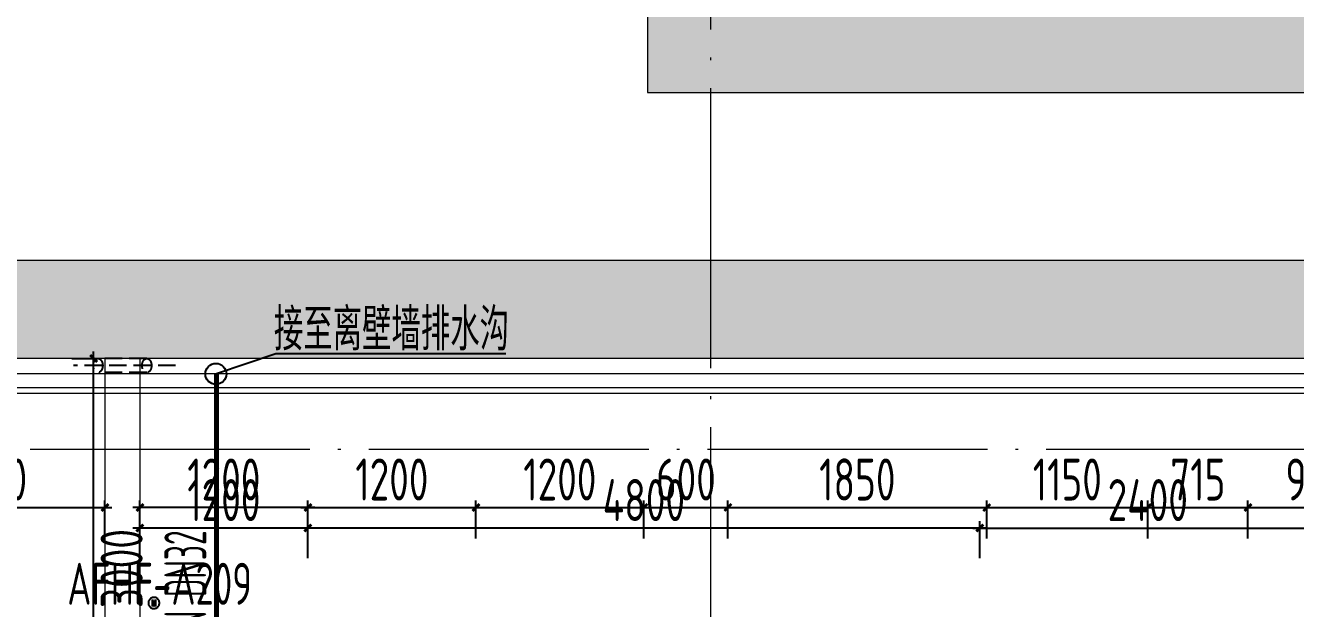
# Model space of a CAD drawing. Extents: x 4 to 13611208, y -605838 to 574722.
# Drawn here: x 13295504 to 13304578, y 203423 to 207589 of the extents above; entities that cross this region are included whole.
import ezdxf
from ezdxf.enums import TextEntityAlignment as Align

# ---------------------------------------------------------------- set-up
doc = ezdxf.new("R2010")
doc.units = 0
doc.header["$LTSCALE"] = 1000
doc.header["$MEASUREMENT"] = 0
doc.linetypes.add('DASH', pattern=[0.35, 0.25, -0.1])
doc.linetypes.add('DOTE', pattern=[2.4200000000000004, 2, -0.2, 0.02, -0.2])
for name, color, linetype in [('DUCT-K-P标注', 7, 'Continuous'), ('DUCT-K-S阀门', 7, 'Continuous'), ('VRV-标注', 7, 'Continuous'), ('VRV-管线', 70, 'Continuous')]:
    doc.layers.add(name, color=color, linetype=linetype)
doc.layers.add('建筑底图', color=8, linetype='Continuous', lineweight=13)
doc.layers.add('预埋管', color=8, linetype='Continuous', lineweight=5)
doc.styles.add('67', font='gbenor.shx', dxfattribs={"width": 0.7, "bigfont": 'hztxt.shx'})
doc.styles.add('du', font='gbenor.shx', dxfattribs={"width": 0.8, "bigfont": 'hztxt.shx'})
doc.dimstyles.new('67', dxfattribs={"dimscale": 100, "dimtxt": 3, "dimasz": 0.5, "dimexe": 0.5, "dimexo": 2, "dimgap": 0.5, "dimtad": 2, "dimdec": 0, "dimrnd": 5, "dimzin": 0, "dimdsep": 46, "dimtxsty": 'du', "dimblk": 'ARCHTICK', "dimcen": 0, "dimdle": 0.5, "dimclrd": 256, "dimclre": 256, "dimclrt": 256, "dimazin": 0, "dimtfac": 1, "dimtdec": 0, "dimtix": 1, "dimtmove": 2, "dimatfit": 3, "dimfxl": 100, "dimtolj": 1, "dimtzin": 0, "dimlwd": -1, "dimlwe": -1, "dimarcsym": 0})

# ---------------------------------------------------------------- blocks, each defined once
blk = doc.blocks.new('A$C00460B6A')
at = {"layer": '预埋管', "linetype": 'DASH', "lineweight": -3, "ltscale": 0.5}
for p, q in [((523.463043898344, 100.0014334181324), (174.7439385093749, 100.0014303093776)), ((523.463043898344, 100.0014334181324), (174.7439385093749, 100.0014303093776)), ((729.1189822256565, 50.00143341813236), (-0.006739586591720581, 50.00143030937761)), ((523.4630443789065, 0.00143341813236475), (174.7439389880747, 0.001430309377610683))]:
    blk.add_line(p, q, dxfattribs=at)
for centre in [(174.7439387496561, 50.00143030937761), (523.4630441386253, 50.00143341813236)]:
    blk.add_ellipse(centre, major_axis=(-2.429254217184632e-07, 49.99999999906868), ratio=0.6701911663388869, start_param=3.141592653510884, end_param=9.42477796069047, dxfattribs=at)
blk = doc.blocks.new('_ArchTick')
at = {"color": 0, "linetype": 'ByBlock', "const_width": 0.4}
blk.add_lwpolyline([(-0.5, -0.5), (0.5, 0.5)], dxfattribs=at)
blk = doc.blocks.new('*D449')
at = {"layer": 'DUCT-K-P标注', "transparency": 16777216}
for p, q in [((13296322.366205, 203924.4795059673), (13296322.366205, 204195.4401418667)), ((13297522.36620502, 203924.4795059657), (13297522.36620502, 204195.4401418667)), ((13297572.36620502, 204145.4401418667), (13296272.366205, 204145.4401418667))]:
    blk.add_line(p, q, dxfattribs=at)
at = {"layer": 'DUCT-K-P标注', "transparency": 16777216, "xscale": 50, "yscale": 50, "zscale": 50, "rotation": 180}
blk.add_blockref('_ArchTick', (13296322.366205, 204145.4401418667), dxfattribs=at)
at = {"layer": 'DUCT-K-P标注', "transparency": 16777216, "xscale": 50, "yscale": 50, "zscale": 50}
blk.add_blockref('_ArchTick', (13297522.36620502, 204145.4401418667), dxfattribs=at)
at = {"layer": 'DUCT-K-P标注', "transparency": 16777216, "insert": (13296922.36620501, 204345.4401418667), "char_height": 300, "attachment_point": 5, "style": 'du'}
blk.add_mtext('\\A1;1200', dxfattribs=at)
blk = doc.blocks.new('*D450')
at = {"layer": 'DUCT-K-P标注', "transparency": 16777216}
for p, q in [((13297522.36620502, 203924.4795059657), (13297522.36620502, 204195.4401418667)), ((13298722.36620501, 203924.4795059673), (13298722.36620501, 204195.4401418667)), ((13297472.36620502, 204145.4401418667), (13298772.36620501, 204145.4401418667))]:
    blk.add_line(p, q, dxfattribs=at)
at = {"layer": 'DUCT-K-P标注', "transparency": 16777216, "xscale": 50, "yscale": 50, "zscale": 50, "rotation": 180}
blk.add_blockref('_ArchTick', (13297522.36620502, 204145.4401418667), dxfattribs=at)
at = {"layer": 'DUCT-K-P标注', "transparency": 16777216, "xscale": 50, "yscale": 50, "zscale": 50}
blk.add_blockref('_ArchTick', (13298722.36620501, 204145.4401418667), dxfattribs=at)
at = {"layer": 'DUCT-K-P标注', "transparency": 16777216, "insert": (13298122.36620502, 204345.4401418667), "char_height": 300, "attachment_point": 5, "style": 'du'}
blk.add_mtext('\\A1;1200', dxfattribs=at)
blk = doc.blocks.new('*D451')
at = {"layer": 'DUCT-K-P标注', "transparency": 16777216}
for p, q in [((13298722.36620501, 203924.4795059657), (13298722.36620501, 204195.4401418667)), ((13299922.36620504, 203924.4795059657), (13299922.36620504, 204195.4401418667)), ((13298672.36620501, 204145.4401418667), (13299972.36620504, 204145.4401418667))]:
    blk.add_line(p, q, dxfattribs=at)
at = {"layer": 'DUCT-K-P标注', "transparency": 16777216, "xscale": 50, "yscale": 50, "zscale": 50, "rotation": 180}
blk.add_blockref('_ArchTick', (13298722.36620501, 204145.4401418667), dxfattribs=at)
at = {"layer": 'DUCT-K-P标注', "transparency": 16777216, "xscale": 50, "yscale": 50, "zscale": 50}
blk.add_blockref('_ArchTick', (13299922.36620504, 204145.4401418667), dxfattribs=at)
at = {"layer": 'DUCT-K-P标注', "transparency": 16777216, "insert": (13299322.36620503, 204345.4401418667), "char_height": 300, "attachment_point": 5, "style": 'du'}
blk.add_mtext('\\A1;1200', dxfattribs=at)
blk = doc.blocks.new('*D452')
at = {"layer": 'DUCT-K-P标注', "transparency": 16777216}
for p, q in [((13300522.36620502, 203924.4795059657), (13300522.36620502, 204195.4401418667)), ((13302372.36620405, 203924.4795059657), (13302372.36620405, 204195.4401418667)), ((13300472.36620502, 204145.4401418667), (13302422.36620405, 204145.4401418667))]:
    blk.add_line(p, q, dxfattribs=at)
at = {"layer": 'DUCT-K-P标注', "transparency": 16777216, "xscale": 50, "yscale": 50, "zscale": 50, "rotation": 180}
blk.add_blockref('_ArchTick', (13300522.36620502, 204145.4401418667), dxfattribs=at)
at = {"layer": 'DUCT-K-P标注', "transparency": 16777216, "xscale": 50, "yscale": 50, "zscale": 50}
blk.add_blockref('_ArchTick', (13302372.36620405, 204145.4401418667), dxfattribs=at)
at = {"layer": 'DUCT-K-P标注', "transparency": 16777216, "insert": (13301447.36620453, 204345.4401418667), "char_height": 300, "attachment_point": 5, "style": 'du'}
blk.add_mtext('\\A1;1850', dxfattribs=at)
blk = doc.blocks.new('*D453')
at = {"layer": 'DUCT-K-P标注', "transparency": 16777216}
for p, q in [((13302372.36620405, 203924.4795059657), (13302372.36620405, 204195.4401418667)), ((13303522.36620502, 203924.4795059657), (13303522.36620502, 204195.4401418667)), ((13302322.36620405, 204145.4401418667), (13303572.36620502, 204145.4401418667))]:
    blk.add_line(p, q, dxfattribs=at)
at = {"layer": 'DUCT-K-P标注', "transparency": 16777216, "xscale": 50, "yscale": 50, "zscale": 50, "rotation": 180}
blk.add_blockref('_ArchTick', (13302372.36620405, 204145.4401418667), dxfattribs=at)
at = {"layer": 'DUCT-K-P标注', "transparency": 16777216, "xscale": 50, "yscale": 50, "zscale": 50}
blk.add_blockref('_ArchTick', (13303522.36620502, 204145.4401418667), dxfattribs=at)
at = {"layer": 'DUCT-K-P标注', "transparency": 16777216, "insert": (13302947.36620453, 204345.4401418667), "char_height": 300, "attachment_point": 5, "style": 'du'}
blk.add_mtext('\\A1;1150', dxfattribs=at)
blk = doc.blocks.new('*D454')
at = {"layer": 'DUCT-K-P标注', "transparency": 16777216}
for p, q in [((13303522.36620502, 203924.4795059657), (13303522.36620502, 204195.4401418667)), ((13304237.29750478, 203924.4795059657), (13304237.29750478, 204195.4401418667)), ((13303472.36620502, 204145.4401418667), (13304287.29750478, 204145.4401418667))]:
    blk.add_line(p, q, dxfattribs=at)
at = {"layer": 'DUCT-K-P标注', "transparency": 16777216, "xscale": 50, "yscale": 50, "zscale": 50, "rotation": 180}
blk.add_blockref('_ArchTick', (13303522.36620502, 204145.4401418667), dxfattribs=at)
at = {"layer": 'DUCT-K-P标注', "transparency": 16777216, "xscale": 50, "yscale": 50, "zscale": 50}
blk.add_blockref('_ArchTick', (13304237.29750478, 204145.4401418667), dxfattribs=at)
at = {"layer": 'DUCT-K-P标注', "transparency": 16777216, "insert": (13303879.8318549, 204345.4401418667), "char_height": 300, "attachment_point": 5, "style": 'du'}
blk.add_mtext('\\A1;715', dxfattribs=at)
blk = doc.blocks.new('*D455')
at = {"layer": 'DUCT-K-P标注', "transparency": 16777216}
for p, q in [((13304237.29750478, 203924.4795059657), (13304237.29750478, 204195.4401418667)), ((13305207.98461332, 203924.4795059657), (13305207.98461332, 204195.4401418667)), ((13304187.29750478, 204145.4401418667), (13305257.98461332, 204145.4401418667))]:
    blk.add_line(p, q, dxfattribs=at)
at = {"layer": 'DUCT-K-P标注', "transparency": 16777216, "xscale": 50, "yscale": 50, "zscale": 50, "rotation": 180}
blk.add_blockref('_ArchTick', (13304237.29750478, 204145.4401418667), dxfattribs=at)
at = {"layer": 'DUCT-K-P标注', "transparency": 16777216, "xscale": 50, "yscale": 50, "zscale": 50}
blk.add_blockref('_ArchTick', (13305207.98461332, 204145.4401418667), dxfattribs=at)
at = {"layer": 'DUCT-K-P标注', "transparency": 16777216, "insert": (13304722.64105905, 204345.4401418667), "char_height": 300, "attachment_point": 5, "style": 'du'}
blk.add_mtext('\\A1;970', dxfattribs=at)
blk = doc.blocks.new('*D457')
at = {"layer": 'DUCT-K-P标注', "transparency": 16777216}
for p, q in [((13294422.36620498, 203924.4795059657), (13294422.36620498, 204195.4401418678)), ((13296072.36620505, 203924.4795059657), (13296072.36620505, 204195.4401418678)), ((13294372.36620498, 204145.4401418678), (13296122.36620505, 204145.4401418678))]:
    blk.add_line(p, q, dxfattribs=at)
at = {"layer": 'DUCT-K-P标注', "transparency": 16777216, "xscale": 50, "yscale": 50, "zscale": 50, "rotation": 180}
blk.add_blockref('_ArchTick', (13294422.36620498, 204145.4401418678), dxfattribs=at)
at = {"layer": 'DUCT-K-P标注', "transparency": 16777216, "xscale": 50, "yscale": 50, "zscale": 50}
blk.add_blockref('_ArchTick', (13296072.36620505, 204145.4401418678), dxfattribs=at)
at = {"layer": 'DUCT-K-P标注', "transparency": 16777216, "insert": (13295247.36620501, 204345.4401418678), "char_height": 300, "attachment_point": 5, "style": 'du'}
blk.add_mtext('\\A1;1650', dxfattribs=at)
blk = doc.blocks.new('*D1884')
at = {"layer": 'DUCT-K-P标注', "transparency": 16777216}
for p, q in [((13299922.36620504, 203924.4795059657), (13299922.36620504, 204195.4401418667)), ((13300522.36620502, 204124.4795059655), (13300522.36620502, 204195.4401418667)), ((13299872.36620504, 204145.4401418667), (13300572.36620502, 204145.4401418667))]:
    blk.add_line(p, q, dxfattribs=at)
at = {"layer": 'DUCT-K-P标注', "transparency": 16777216, "xscale": 50, "yscale": 50, "zscale": 50, "rotation": 180}
blk.add_blockref('_ArchTick', (13299922.36620504, 204145.4401418667), dxfattribs=at)
at = {"layer": 'DUCT-K-P标注', "transparency": 16777216, "xscale": 50, "yscale": 50, "zscale": 50}
blk.add_blockref('_ArchTick', (13300522.36620502, 204145.4401418667), dxfattribs=at)
at = {"layer": 'DUCT-K-P标注', "transparency": 16777216, "insert": (13300222.36620503, 204345.4401418667), "char_height": 300, "attachment_point": 5, "style": 'du'}
blk.add_mtext('\\A1;600', dxfattribs=at)
blk = doc.blocks.new('*D1936')
at = {"layer": 'VRV-标注', "transparency": 16777216}
for p, q in [((13297572.36620504, 203998.5275808293), (13296272.36620406, 203998.5275808293)), ((13296322.36620406, 203784.2713193418), (13296322.36620406, 204048.5275808293)), ((13297522.36620504, 203784.2713193418), (13297522.36620504, 204048.5275808293))]:
    blk.add_line(p, q, dxfattribs=at)
at = {"layer": 'VRV-标注', "transparency": 16777216, "xscale": 50, "yscale": 50, "zscale": 50, "rotation": 180}
blk.add_blockref('_ArchTick', (13296322.36620406, 203998.5275808293), dxfattribs=at)
at = {"layer": 'VRV-标注', "transparency": 16777216, "xscale": 50, "yscale": 50, "zscale": 50}
blk.add_blockref('_ArchTick', (13297522.36620504, 203998.5275808293), dxfattribs=at)
at = {"layer": 'VRV-标注', "transparency": 16777216, "insert": (13296922.36620455, 204198.5275808293), "char_height": 300, "attachment_point": 5, "style": 'du'}
blk.add_mtext('\\A1;1200', dxfattribs=at)
blk = doc.blocks.new('*D1937')
at = {"layer": 'VRV-标注', "transparency": 16777216}
for p, q in [((13302372.40150238, 203998.5275808293), (13297472.36620504, 203998.5275808293)), ((13297522.36620504, 203784.2713193418), (13297522.36620504, 204048.5275808293)), ((13302322.40150238, 203784.2713193418), (13302322.40150238, 204048.5275808293))]:
    blk.add_line(p, q, dxfattribs=at)
at = {"layer": 'VRV-标注', "transparency": 16777216, "xscale": 50, "yscale": 50, "zscale": 50, "rotation": 180}
blk.add_blockref('_ArchTick', (13297522.36620504, 203998.5275808293), dxfattribs=at)
at = {"layer": 'VRV-标注', "transparency": 16777216, "xscale": 50, "yscale": 50, "zscale": 50}
blk.add_blockref('_ArchTick', (13302322.40150238, 203998.5275808293), dxfattribs=at)
at = {"layer": 'VRV-标注', "transparency": 16777216, "insert": (13299922.38385371, 204198.5275808293), "char_height": 300, "attachment_point": 5, "style": 'du'}
blk.add_mtext('\\A1;4800', dxfattribs=at)
blk = doc.blocks.new('*D1938')
at = {"layer": 'VRV-标注', "transparency": 16777216}
for p, q in [((13302272.40150238, 203998.5275808293), (13304772.36620504, 203998.5275808293)), ((13302322.40150238, 203784.2713193418), (13302322.40150238, 204048.5275808293)), ((13304722.36620504, 203784.2713193418), (13304722.36620504, 204048.5275808293))]:
    blk.add_line(p, q, dxfattribs=at)
at = {"layer": 'VRV-标注', "transparency": 16777216, "xscale": 50, "yscale": 50, "zscale": 50, "rotation": 180}
blk.add_blockref('_ArchTick', (13302322.40150238, 203998.5275808293), dxfattribs=at)
at = {"layer": 'VRV-标注', "transparency": 16777216, "xscale": 50, "yscale": 50, "zscale": 50}
blk.add_blockref('_ArchTick', (13304722.36620504, 203998.5275808293), dxfattribs=at)
at = {"layer": 'VRV-标注', "transparency": 16777216, "insert": (13303522.38385371, 204198.5275808293), "char_height": 300, "attachment_point": 5, "style": 'du'}
blk.add_mtext('\\A1;2400', dxfattribs=at)
blk = doc.blocks.new('*D2035')
at = {"layer": 'VRV-标注', "transparency": 16777216}
for p, q in [((13295991.93871981, 202159.5104280817), (13295991.93871981, 205259.5123766038)), ((13295836.53150494, 205209.5123766038), (13296041.93871981, 205209.5123766038)), ((13295836.53150494, 202209.5104280817), (13296041.93871981, 202209.5104280817))]:
    blk.add_line(p, q, dxfattribs=at)
at = {"layer": 'VRV-标注', "transparency": 16777216, "xscale": 50, "yscale": 50, "zscale": 50}
for p, rotation in [((13295991.93871981, 205209.5123766038), 90), ((13295991.93871981, 202209.5104280817), 270)]:
    blk.add_blockref('_ArchTick', p, dxfattribs=dict(at, rotation=rotation))
at = {"layer": 'VRV-标注', "transparency": 16777216, "insert": (13296191.93871981, 203709.5114023449), "char_height": 300, "attachment_point": 5, "rotation": 90, "style": 'du'}
blk.add_mtext('\\A1;3000', dxfattribs=at)

msp = doc.modelspace()

# ---------------------------------------------------------------- hatches: boundary and pattern name
at = {"layer": '建筑底图'}
h = msp.add_hatch(dxfattribs=at)
h.set_pattern_fill('钢筋混凝土', color=8, scale=100, style=0)
h.set_pattern_definition([(45, (0.2669163811951876, -129739.492322559), (-176.7766952966369, 176.7766952966369), []), (49.99999999999999, (0.2669163811951876, -129739.492322559), (717.2601826007534, -62.75213498259511), [75, -825]), (355, (0.2669163811951876, -129739.492322559), (-138.751333613, 752.1921337000118), [60, -660]), (100.4514, (60.03859638119519, -129744.721662559), (578.5093817140216, 689.4395420609536), [63.74019000000001, -701.142112]), (46.18420000000001, (0.2669163811951876, -129539.492322559), (1067.241048625644, -165.5190143290181), [112.5, -1237.5]), (96.6356, (89.20366138119519, -129553.285629559), (934.6627055487033, 974.1178709004417), [95.610288, -1051.713]), (351.1842, (0.2669163811951876, -129539.492322559), (934.6619451336272, 974.1186009253246), [90, -990]), (21, (100.2669163811952, -129589.492322559), (596.9070521184617, -402.6188906653388), [75, -825]), (326.0000000000001, (100.2669163811952, -129589.492322559), (243.3153319215817, 725.150045046853), [60, -660]), (71.4514, (150.0091493811952, -129623.043928559), (840.22262858149, 322.5304967099524), [63.74019000000001, -701.142112]), (37.50000000000001, (0.2669163811951876, -129739.492322559), (12.15985531729067, 332.8938538313115), [0, -652, 0, -670, 0, -662.5]), (7.499999999999999, (0.2669163811951876, -129739.492322559), (263.0695374421486, 394.4117118823602), [0, -382, 0, -637, 0, -252.5]), (327.5, (-222.7330836188048, -129739.492322559), (533.822436172409, -22.55487173437976), [0, -250, 0, -780, 0, -1035]), (317.5, (-322.7330836188048, -129739.492322559), (583.1861693423863, 100.1049823323177), [0, -325, 0, -518, 0, -735])])
h.paths.add_polyline_path([(13333997.36706131, 224709.5125439432), (13294898.3266213, 224709.5125439243), (13294898.3266213, 217009.5139677661), (13299947.36620429, 217009.5139677661), (13299947.36620442, 207109.5123762545), (13319627.36781459, 207109.5123762545), (13319627.36781599, 206729.5124832372), (13320127.3662034, 206729.5124850767), (13320127.36781474, 209209.5139065575), (13325547.36620441, 209209.5139065575), (13325547.36620441, 208709.5139069349), (13326297.3662033, 208709.513906935), (13326297.36620318, 206729.5125072933), (13326897.36620318, 206729.5125094265), (13326897.36620318, 207229.5124941133), (13326897.36620427, 209309.4927018727), (13326147.36620426, 209309.5139063675), (13326147.36620426, 213709.5139064658), (13326897.36620333, 213709.5139064768), (13326897.36620339, 214309.5139064768), (13325547.36620496, 214309.5139065336), (13325547.36620426, 209809.5139039927), (13319627.36779479, 209809.5139040793), (13319627.36781494, 207709.5123763969), (13300547.36620436, 207709.5123763969), (13300547.36620426, 217009.5139678336), (13304147.35267768, 217009.5139679143), (13304147.35267769, 217609.5139679978), (13295398.32662125, 217609.5139679978), (13295398.32662124, 224109.5139679142), (13333397.36620138, 224109.5125452583), (13333397.36620321, 213709.513907261), (13334147.36620447, 213709.5139072611), (13334147.36620447, 209309.5139068479), (13333397.3664911, 209309.5139068479), (13333397.3664911, 206729.5125333653), (13333697.3662034, 206729.5125346023), (13333997.36620334, 206729.5125361029), (13333997.36620356, 208709.5139075825), (13334747.36620447, 208709.5139075825), (13334747.36620447, 214309.5139064251), (13333997.36620323, 214309.5139064286)])
h.paths.add_polyline_path([(13326897.36615629, 217609.512545276), (13305647.35268833, 217609.0287815803), (13305647.36633649, 217009.5139683862), (13326897.36616125, 217009.512781654)], flags=17)
h = msp.add_hatch(dxfattribs=at)
h.set_pattern_fill('钢筋混凝土', color=8, scale=100, style=0)
h.set_pattern_definition([(45, (793255.2557103541, 7.916241884231567e-09), (-176.7766952966369, 176.7766952966369), []), (49.99999999999999, (793255.2557103541, 7.916241884231567e-09), (717.2601826007534, -62.75213498259511), [75, -825]), (355, (793255.2557103541, 7.916241884231567e-09), (-138.751333613, 752.1921337000118), [60, -660]), (100.4514, (793315.0273903534, -5.229339992074529), (578.5093817140216, 689.4395420609536), [63.74019000000001, -701.142112]), (46.18420000000001, (793255.2557103541, 200.0000000079162), (1067.241048625644, -165.5190143290181), [112.5, -1237.5]), (96.6356, (793344.1924553532, 186.2066930079018), (934.6627055487033, 974.1178709004417), [95.610288, -1051.713]), (351.1842, (793255.2557103541, 200.0000000079162), (934.6619451336272, 974.1186009253246), [90, -990]), (21, (793355.2557103541, 150.0000000079162), (596.9070521184617, -402.6188906653388), [75, -825]), (326.0000000000001, (793355.2557103541, 150.0000000079162), (243.3153319215817, 725.150045046853), [60, -660]), (71.4514, (793404.9979433548, 116.4483940079226), (840.22262858149, 322.5304967099524), [63.74019000000001, -701.142112]), (37.50000000000001, (793255.2557103541, 7.916241884231567e-09), (12.15985531729067, 332.8938538313115), [0, -652, 0, -670, 0, -662.5]), (7.499999999999999, (793255.2557103541, 7.916241884231567e-09), (263.0695374421486, 394.4117118823602), [0, -382, 0, -637, 0, -252.5]), (327.5, (793032.2557103541, 7.916241884231567e-09), (533.822436172409, -22.55487173437976), [0, -250, 0, -780, 0, -1035]), (317.5, (792932.2557103541, 7.916241884231567e-09), (583.1861693423863, 100.1049823323177), [0, -325, 0, -518, 0, -735])])
h.paths.add_polyline_path([(13274397.36620496, 205209.5123766038), (13311597.36622271, 205209.5123766038), (13311597.36622271, 205909.5123766038), (13274397.36620496, 205909.5123766038)])

# ---------------------------------------------------------------- linework, layer by layer
at = {"layer": 'DUCT-K-S阀门'}
for p, q in [((13296383.44030097, 203471.768493246), (13296382.66364299, 203466.2422845631)), ((13296382.66364299, 203466.2422845631), (13296382.66364299, 203460.6617666635)), ((13296382.66364299, 203460.6617666635), (13296383.44030097, 203455.1355579806)), ((13296384.97850017, 203477.1328313463), (13296383.44030097, 203471.768493246)), ((13296383.44030097, 203455.1355579806), (13296384.97850017, 203449.7712198803)), ((13296387.24830129, 203482.2308881248), (13296384.97850017, 203477.1328313463)), ((13296384.97850017, 203449.7712198803), (13296387.24830129, 203444.6731631019)), ((13296390.20552523, 203486.963435705), (13296387.24830129, 203482.2308881248)), ((13296387.24830129, 203444.6731631019), (13296390.20552523, 203439.9406155216)), ((13296393.79261299, 203491.2383604317), (13296390.20552523, 203486.963435705)), ((13296390.20552523, 203439.9406155216), (13296393.79261299, 203435.665690795)), ((13296397.93974599, 203494.9724557576), (13296393.79261299, 203491.2383604317)), ((13296393.79261299, 203435.665690795), (13296397.93974599, 203431.9315954691)), ((13296402.566205, 203498.0930417647), (13296397.93974599, 203494.9724557576)), ((13296407.58194127, 203500.539379796), (13296402.566205, 203498.0930417647)), ((13296412.88932918, 203502.2638546644), (13296407.58194127, 203500.539379796)), ((13296411.59477643, 203489.0113066924), (13296422.5662192, 203437.9520858467)), ((13296411.59477643, 203437.9520256134), (13296411.59477643, 203489.0113066924)), ((13296418.38506647, 203503.2329014281), (13296412.88932918, 203502.2638546644)), ((13296423.96218487, 203503.4276586942), (13296418.38506647, 203503.2329014281)), ((13296422.5662192, 203437.9520858467), (13296433.53765868, 203488.9520207711)), ((13296429.51213211, 203502.8443357339), (13296423.96218487, 203503.4276586942)), ((13296434.92688478, 203501.4942862652), (13296429.51213211, 203502.8443357339)), ((13296433.53765868, 203488.9520207711), (13296433.53765868, 203437.9520256134)), ((13296440.10105088, 203499.4037874654), (13296434.92688478, 203501.4942862652)), ((13296444.93392114, 203496.6135285156), (13296440.10105088, 203499.4037874654)), ((13296449.33142926, 203493.1778186325), (13296444.93392114, 203496.6135285156)), ((13296444.93392114, 203430.2905227112), (13296449.33142926, 203433.7262325944)), ((13296453.20798273, 203489.1635300009), (13296449.33142926, 203493.1778186325)), ((13296449.33142926, 203433.7262325944), (13296453.20798273, 203437.740521226)), ((13296456.48812885, 203484.6487961828), (13296453.20798273, 203489.1635300009)), ((13296453.20798273, 203437.740521226), (13296456.48812885, 203442.2552550441)), ((13296459.10802331, 203479.7214913365), (13296456.48812885, 203484.6487961828)), ((13296456.48812885, 203442.2552550441), (13296459.10802331, 203447.1825598904)), ((13296461.01667284, 203474.4775198462), (13296459.10802331, 203479.7214913365)), ((13296459.10802331, 203447.1825598904), (13296461.01667284, 203452.4265313808)), ((13296462.17692775, 203469.0189496519), (13296461.01667284, 203474.4775198462)), ((13296461.01667284, 203452.4265313808), (13296462.17692775, 203457.8851015751)), ((13296462.566205, 203463.4520256135), (13296462.17692775, 203469.0189496519)), ((13296462.17692775, 203457.8851015751), (13296462.566205, 203463.4520256135)), ((13296397.93974599, 203431.9315954691), (13296402.566205, 203428.811009462)), ((13296402.566205, 203428.811009462), (13296407.58194127, 203426.3646714307)), ((13296407.58194127, 203426.3646714307), (13296412.88932918, 203424.6401965623)), ((13296412.88932918, 203424.6401965623), (13296418.38506647, 203423.6711497987)), ((13296418.38506647, 203423.6711497987), (13296423.96218487, 203423.4763925326)), ((13296423.96218487, 203423.4763925326), (13296429.51213211, 203424.0597154929)), ((13296429.51213211, 203424.0597154929), (13296434.92688478, 203425.4097649616)), ((13296434.92688478, 203425.4097649616), (13296440.10105088, 203427.5002637615)), ((13296440.10105088, 203427.5002637615), (13296444.93392114, 203430.2905227112))]:
    msp.add_line(p, q, dxfattribs=at)
at = {"layer": 'VRV-标注', "elevation": 2500}
msp.add_lwpolyline([(13298936.89480079, 205242.6032154079), (13297293.11264329, 205242.6032154079), (13296869.16264888, 205099.4073354945)], dxfattribs=at)
at = {"layer": 'VRV-标注'}
msp.add_circle((13296865.28252559, 205099.4073354945, 2500), 75, dxfattribs=at)
at = {"layer": 'VRV-管线', "linetype": 'DASH', "const_width": 35, "elevation": 2500}
msp.add_lwpolyline([(13296869.16264888, 205099.4073354945), (13296869.47374566, 202523.4618514439), (13297173.85728935, 202523.6171422037)], dxfattribs=at)
at = {"layer": '建筑底图'}
for p, q in [((13299947.36620429, 217009.5139677661), (13299947.36620442, 207109.5123762545)), ((13299947.36620442, 207109.5123762545), (13319627.36781459, 207109.5123762545)), ((13296072.36620501, 205209.5123766038), (13296072.36620509, 201459.5146855469)), ((13296322.36620501, 205209.5123766038), (13296072.36620501, 205209.5123766038)), ((13296322.36620501, 205209.5123766038), (13296322.366205, 201459.5146855469))]:
    msp.add_line(p, q, dxfattribs=at)
at = {"layer": '建筑底图', "color": 8, "linetype": 'DOTE'}
for p, q in [((13300397.36620496, 209559.5146856282), (13300397.36620496, 180083.0282935039)), ((13474197.36620497, 204559.5146856282), (13119297.36620772, 204559.5146856282))]:
    msp.add_line(p, q, dxfattribs=at)
at = {"layer": '建筑底图', "color": 8}
for p, q in [((13311597.36622271, 205909.5123766038), (13271047.36620498, 205909.5123766038)), ((13310897.36622271, 205209.5123766038), (13270447.36620498, 205209.5123766038)), ((13310647.36622258, 204959.5150237129), (13277572.36620489, 204959.5123768846))]:
    msp.add_line(p, q, dxfattribs=at)
msp.add_lwpolyline([(13421797.36620497, 205259.5139687569), (13333997.36620318, 205259.5139784271), (13333997.36620356, 208709.5139075825), (13334747.36620447, 208709.5139075825), (13334747.36620449, 214309.5139064251), (13333997.36620323, 214309.5139683055), (13333997.36706131, 224709.5125439432), (13294898.3266213, 224709.5125439243), (13294898.3266213, 217009.5139677662), (13299947.36620429, 217009.5139677661), (13299947.36620442, 207109.5123762545), (13319627.36781459, 207109.5124487435), (13319627.36781459, 205259.5139686145), (13311597.36622271, 205259.5139686024), (13311597.36622271, 205909.5123766038), (13271047.366205, 205909.5143252863), (13271047.366205, 223959.5166330708), (13237197.36620504, 223959.5166330813), (13237197.36620504, 205909.5123766036), (13207597.36620496, 205909.5123766038), (13207597.36620496, 207459.5123766038), (13192397.4014289, 207459.5123766038), (13192397.4014289, 223759.5122452438), (13165097.40305062, 223759.5043783415)], dxfattribs=at)
at = {"layer": '建筑底图'}
for points in [[(13310497.36622271, 204809.511659578), (13310497.36622271, 205099.5124379108), (13289922.36620497, 205099.5123976212)], [(13310397.36622271, 204709.5123766038), (13310397.36622271, 204999.5124376927), (13289922.36620519, 204999.5123976212)]]:
    msp.add_lwpolyline(points, dxfattribs=at)

# ---------------------------------------------------------------- block references
msp.add_blockref('A$C00460B6A', (13295848.2627147, 205109.5109431992, 1.388694083554804e-07), dxfattribs=at)

# ---------------------------------------------------------------- texts
at = {"layer": 'DUCT-K-P标注', "style": '67', "width": 0.75}
msp.add_text('AFHF-A209', height=300, dxfattribs=at).set_placement((13295803.56604517, 203450.6333160257, 8300))
at = {"layer": 'VRV-标注', "style": 'du', "width": 0.7}
msp.add_text('接至离壁墙排水沟', height=300, dxfattribs=at).set_placement((13298119.48034543, 205417.2026586048, 2550), align=Align.MIDDLE_CENTER)
at = {"layer": 'VRV-标注', "style": '67', "width": 0.6}
msp.add_text('LN DN32', height=300, rotation=90, dxfattribs=at).set_placement((13296647.380294, 203573.9422399634, 2500), align=Align.MIDDLE_CENTER)

# ---------------------------------------------------------------- dimensions: what is measured, and where the dimension line sits
at = {"layer": 'DUCT-K-P标注'}
for base, p1, p2, picture, middle in [((13296072.36620505, 204145.4401418678), (13294422.36620498, 203724.4795059657), (13296072.36620505, 203724.4795059657), '*D457', (13295247.36620501, 204345.4401418678)), ((13296322.366205, 204145.4401418667), (13297522.36620502, 203724.4795059657), (13296322.366205, 203724.4795059673), '*D449', (13296922.36620501, 204345.4401418667)), ((13298722.36620501, 204145.4401418667), (13297522.36620502, 203724.4795059657), (13298722.36620501, 203724.4795059673), '*D450', (13298122.36620502, 204345.4401418667)), ((13299922.36620504, 204145.4401418667), (13298722.36620501, 203724.4795059657), (13299922.36620504, 203724.4795059657, 3780), '*D451', (13299322.36620503, 204345.4401418667)), ((13300522.36620502, 204145.4401418667), (13299922.36620504, 203724.4795059657, 3780), (13300522.36620502, 203924.4795059655), '*D1884', (13300222.36620503, 204345.4401418667)), ((13302372.36620405, 204145.4401418667), (13300522.36620502, 203724.4795059657), (13302372.36620405, 203724.4795059657), '*D452', (13301447.36620453, 204345.4401418667)), ((13303522.36620502, 204145.4401418667), (13302372.36620405, 203724.4795059657), (13303522.36620502, 203724.4795059657), '*D453', (13302947.36620453, 204345.4401418667)), ((13304237.29750478, 204145.4401418667), (13303522.36620502, 203724.4795059657), (13304237.29750478, 203724.4795059657), '*D454', (13303879.8318549, 204345.4401418667)), ((13305207.98461332, 204145.4401418667), (13304237.29750478, 203724.4795059657), (13305207.98461332, 203724.4795059657), '*D455', (13304722.64105905, 204345.4401418667))]:
    dim = msp.add_linear_dim(base=base, p1=p1, p2=p2, dimstyle='67', dxfattribs=at)
    dim.commit()
    dim.dimension.update_dxf_attribs({"geometry": picture, "text_midpoint": middle})
at = {"layer": 'VRV-标注'}
dim = msp.add_linear_dim(base=(13295991.93871981, 205209.5123766038), p1=(13295636.53150494, 202209.5104280817, 2500), p2=(13295636.53150494, 205209.5123766038), angle=90, dimstyle='67', dxfattribs=at)
dim.commit()
dim.dimension.update_dxf_attribs({"geometry": '*D2035', "text_midpoint": (13296191.93871981, 203709.5114023449)})
for base, p1, p2, picture, middle in [((13296322.36620406, 203998.5275808293, 2500), (13297522.36620504, 203584.2713193418), (13296322.36620406, 203584.2713193418), '*D1936', (13296922.36620455, 204198.5275808293, 2500)), ((13297522.36620504, 203998.5275808293, 2500), (13302322.40150238, 203584.2713193418), (13297522.36620504, 203584.2713193418), '*D1937', (13299922.38385371, 204198.5275808293, 2500)), ((13304722.36620504, 203998.5275808293, 2500), (13302322.40150238, 203584.2713193418), (13304722.36620504, 203584.2713193418), '*D1938', (13303522.38385371, 204198.5275808293, 2500))]:
    dim = msp.add_linear_dim(base=base, p1=p1, p2=p2, dimstyle='67', dxfattribs=at)
    dim.commit()
    dim.dimension.update_dxf_attribs({"geometry": picture, "text_midpoint": middle})

doc.saveas('drawing.dxf')
